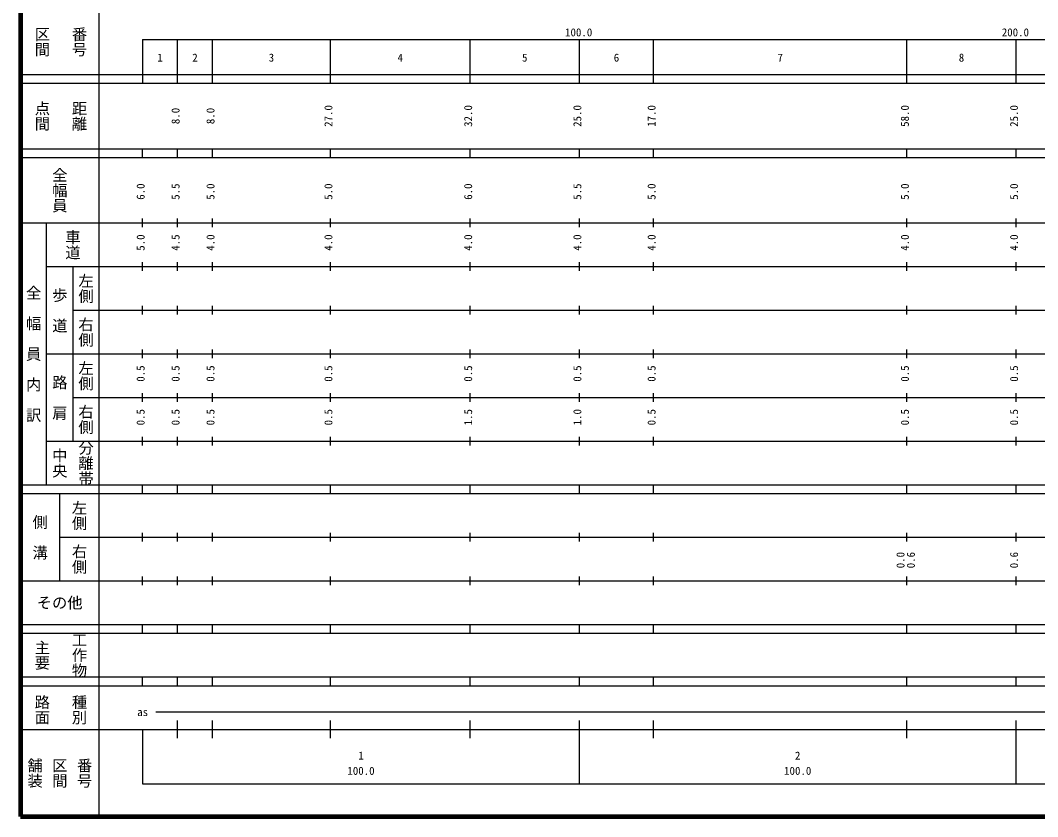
# Model space of a CAD drawing. Units: millimetres on the paper, enlarged 1000 times. Extents: x 40000 to 680000, y 20000 to 380000.
# Drawn here: x 40000 to 272943, y 20000 to 202409 of the extents above; entities that cross this region are included whole.
import ezdxf
from ezdxf.enums import TextEntityAlignment as Align

# ---------------------------------------------------------------- set-up
doc = ezdxf.new("R2010")
doc.units = ezdxf.units.MM
doc.header["$LTSCALE"] = 1000
doc.layers.add('M-TTL', color=2, linetype='Continuous', lineweight=140)
doc.layers.add('M-TTL-BAND', color=7, linetype='Continuous', lineweight=25)
doc.styles.add('@ＭＳ ゴシック', font='')
doc.styles.add('ＭＳ ゴシック', font='')
doc.styles.get('@ＭＳ ゴシック').set_extended_font_data('@MS Gothic')
doc.styles.get('ＭＳ ゴシック').set_extended_font_data('MS Gothic')

msp = doc.modelspace()

# ---------------------------------------------------------------- linework, layer by layer
at = {"layer": 'M-TTL'}
for p, q in [((40000, 380000), (40000, 20000)), ((40000, 20000), (680000, 20000))]:
    msp.add_line(p, q, dxfattribs=at)
at = {"layer": 'M-TTL-BAND'}
for p, q in [((58000, 370000), (58000, 20000)), ((68000, 198000), (579000, 198000)), ((68000, 198000), (68000, 188000)), ((76000, 188000), (76000, 198000)), ((84000, 188000), (84000, 198000)), ((111000, 188000), (111000, 198000)), ((143000, 188000), (143000, 198000)), ((168000, 188000), (168000, 198000)), ((185000, 188000), (185000, 198000)), ((243000, 188000), (243000, 198000)), ((268000, 188000), (268000, 198000)), ((40000, 190000), (579000, 190000)), ((40000, 188000), (579000, 188000)), ((40000, 173000), (579000, 173000)), ((68000, 171000), (68000, 173000)), ((76000, 171000), (76000, 173000)), ((84000, 171000), (84000, 173000)), ((111000, 171000), (111000, 173000)), ((143000, 171000), (143000, 173000)), ((168000, 171000), (168000, 173000)), ((185000, 171000), (185000, 173000)), ((243000, 171000), (243000, 173000)), ((268000, 171000), (268000, 173000)), ((40000, 171000), (579000, 171000)), ((68000, 155000), (68000, 157000)), ((76000, 155000), (76000, 157000)), ((84000, 155000), (84000, 157000)), ((111000, 155000), (111000, 157000)), ((143000, 155000), (143000, 157000)), ((168000, 155000), (168000, 157000)), ((185000, 155000), (185000, 157000)), ((243000, 155000), (243000, 157000)), ((268000, 155000), (268000, 157000)), ((40000, 156000), (579000, 156000)), ((46000, 96000), (46000, 156000)), ((68000, 145000), (68000, 147000)), ((76000, 145000), (76000, 147000)), ((84000, 145000), (84000, 147000)), ((111000, 145000), (111000, 147000)), ((143000, 145000), (143000, 147000)), ((168000, 145000), (168000, 147000)), ((185000, 145000), (185000, 147000)), ((243000, 145000), (243000, 147000)), ((268000, 145000), (268000, 147000)), ((46000, 146000), (579000, 146000)), ((52000, 146000), (52000, 106000)), ((52000, 136000), (579000, 136000)), ((68000, 135000), (68000, 137000)), ((76000, 135000), (76000, 137000)), ((84000, 135000), (84000, 137000)), ((111000, 135000), (111000, 137000)), ((143000, 135000), (143000, 137000)), ((168000, 135000), (168000, 137000)), ((185000, 135000), (185000, 137000)), ((243000, 135000), (243000, 137000)), ((268000, 135000), (268000, 137000)), ((46000, 126000), (579000, 126000)), ((68000, 125000), (68000, 127000)), ((76000, 125000), (76000, 127000)), ((84000, 125000), (84000, 127000)), ((111000, 125000), (111000, 127000)), ((143000, 125000), (143000, 127000)), ((168000, 125000), (168000, 127000)), ((185000, 125000), (185000, 127000)), ((243000, 125000), (243000, 127000)), ((268000, 125000), (268000, 127000)), ((68000, 115000), (68000, 117000)), ((76000, 115000), (76000, 117000)), ((84000, 115000), (84000, 117000)), ((111000, 115000), (111000, 117000)), ((143000, 115000), (143000, 117000)), ((168000, 115000), (168000, 117000)), ((185000, 115000), (185000, 117000)), ((243000, 115000), (243000, 117000)), ((268000, 115000), (268000, 117000)), ((52000, 116000), (579000, 116000)), ((46000, 106000), (579000, 106000)), ((68000, 105000), (68000, 107000)), ((76000, 105000), (76000, 107000)), ((84000, 105000), (84000, 107000)), ((111000, 105000), (111000, 107000)), ((143000, 105000), (143000, 107000)), ((168000, 105000), (168000, 107000)), ((185000, 105000), (185000, 107000)), ((243000, 105000), (243000, 107000)), ((268000, 105000), (268000, 107000)), ((40000, 96000), (579000, 96000)), ((68000, 94000), (68000, 96000)), ((76000, 94000), (76000, 96000)), ((84000, 94000), (84000, 96000)), ((111000, 94000), (111000, 96000)), ((143000, 94000), (143000, 96000)), ((168000, 94000), (168000, 96000)), ((185000, 94000), (185000, 96000)), ((243000, 94000), (243000, 96000)), ((268000, 94000), (268000, 96000)), ((40000, 94000), (579000, 94000)), ((49000, 94000), (49000, 74000)), ((49000, 84000), (579000, 84000)), ((68000, 83000), (68000, 85000)), ((76000, 83000), (76000, 85000)), ((84000, 83000), (84000, 85000)), ((111000, 83000), (111000, 85000)), ((143000, 83000), (143000, 85000)), ((168000, 83000), (168000, 85000)), ((185000, 83000), (185000, 85000)), ((243000, 83000), (243000, 85000)), ((268000, 83000), (268000, 85000)), ((68000, 73000), (68000, 75000)), ((76000, 73000), (76000, 75000)), ((84000, 73000), (84000, 75000)), ((111000, 73000), (111000, 75000)), ((143000, 73000), (143000, 75000)), ((168000, 73000), (168000, 75000)), ((185000, 73000), (185000, 75000)), ((243000, 73000), (243000, 75000)), ((268000, 73000), (268000, 75000)), ((40000, 74000), (579000, 74000)), ((40000, 64000), (579000, 64000)), ((68000, 62000), (68000, 64000)), ((76000, 62000), (76000, 64000)), ((84000, 62000), (84000, 64000)), ((111000, 62000), (111000, 64000)), ((143000, 62000), (143000, 64000)), ((168000, 62000), (168000, 64000)), ((185000, 62000), (185000, 64000)), ((243000, 62000), (243000, 64000)), ((268000, 62000), (268000, 64000)), ((40000, 62000), (579000, 62000)), ((40000, 52000), (579000, 52000)), ((68000, 50000), (68000, 52000)), ((76000, 50000), (76000, 52000)), ((84000, 50000), (84000, 52000)), ((111000, 50000), (111000, 52000)), ((143000, 50000), (143000, 52000)), ((168000, 50000), (168000, 52000)), ((185000, 50000), (185000, 52000)), ((243000, 50000), (243000, 52000)), ((268000, 50000), (268000, 52000)), ((40000, 50000), (579000, 50000)), ((71000, 44000), (489000, 44000)), ((76000, 38000), (76000, 42000)), ((84000, 38000), (84000, 42000)), ((111000, 38000), (111000, 42000)), ((143000, 38000), (143000, 42000)), ((168000, 27500), (168000, 42000)), ((185000, 38000), (185000, 42000)), ((243000, 38000), (243000, 42000)), ((268000, 27500), (268000, 42000)), ((40000, 40000), (579000, 40000)), ((68000, 40000), (68000, 27500)), ((68000, 27500), (579000, 27500))]:
    msp.add_line(p, q, dxfattribs=at)

# ---------------------------------------------------------------- texts
at = {"layer": 'M-TTL-BAND', "style": '@ＭＳ ゴシック'}
for s, p in [('区間', (45000, 197500)), ('番号', (53500, 197500)), ('点間', (45000, 180500)), ('距離', (53500, 180500)), ('全幅員', (49000, 163500)), ('車道', (52000, 151000)), ('左側', (55000, 141000)), ('全\u3000幅\u3000員\u3000内\u3000訳', (43000, 126000)), ('歩\u3000道', (49000, 136000)), ('右側', (55000, 131000)), ('左側', (55000, 121000)), ('路\u3000肩', (49000, 116000)), ('右側', (55000, 111000)), ('分離帯', (55000, 101000)), ('中央', (49000, 101000)), ('左側', (53500, 89000)), ('側\u3000溝', (44500, 84000)), ('右側', (53500, 79000)), ('工作物', (53500, 57000)), ('主要', (45000, 57000)), ('路面', (45000, 44500)), ('種別', (53500, 44500)), ('舗装', (43333, 30000)), ('区間', (49000, 30000)), ('番号', (54667, 30000))]:
    msp.add_text(s, height=2566, rotation=270, dxfattribs=at).set_placement(p, align=Align.MIDDLE_CENTER)
at = {"layer": 'M-TTL-BAND', "style": 'ＭＳ ゴシック'}
for s, p in [('100.0', (167844, 198195)), ('200.0', (267844, 198195)), ('1', (72000, 192405)), ('2', (80000, 192405)), ('3', (97500, 192405)), ('4', (127000, 192405)), ('5', (155500, 192405)), ('6', (176500, 192405)), ('7', (214000, 192405)), ('8', (255500, 192405)), ('as', (68000, 42500)), ('1', (118000, 32523)), ('2', (218000, 32523)), ('100.0', (118000, 29033)), ('100.0', (218000, 29033))]:
    msp.add_text(s, height=1833, dxfattribs=at).set_placement(p, align=Align.BOTTOM_CENTER)
for s, p in [('8.0', (77000, 180500)), ('8.0', (85000, 180500)), ('27.0', (112000, 180500)), ('32.0', (144000, 180500)), ('25.0', (169000, 180500)), ('17.0', (186000, 180500)), ('58.0', (244000, 180500)), ('25.0', (269000, 180500)), ('6.0', (69000, 163174)), ('5.5', (77000, 163174)), ('5.0', (85000, 163174)), ('5.0', (112000, 163174)), ('6.0', (144000, 163174)), ('5.5', (169000, 163174)), ('5.0', (186000, 163174)), ('5.0', (244000, 163174)), ('5.0', (269000, 163174)), ('5.0', (69000, 151500)), ('4.5', (77000, 151500)), ('4.0', (85000, 151500)), ('4.0', (112000, 151500)), ('4.0', (144000, 151500)), ('4.0', (169000, 151500)), ('4.0', (186000, 151500)), ('4.0', (244000, 151500)), ('4.0', (269000, 151500)), ('0.5', (69000, 121500)), ('0.5', (77000, 121500)), ('0.5', (85000, 121500)), ('0.5', (112000, 121500)), ('0.5', (144000, 121500)), ('0.5', (169000, 121500)), ('0.5', (186000, 121500)), ('0.5', (244000, 121500)), ('0.5', (269000, 121500)), ('0.5', (69000, 111500)), ('0.5', (77000, 111500)), ('0.5', (85000, 111500)), ('0.5', (112000, 111500)), ('1.5', (144000, 111500)), ('1.0', (169000, 111500)), ('0.5', (186000, 111500)), ('0.5', (244000, 111500)), ('0.5', (269000, 111500)), ('0.0', (243000, 78764)), ('0.6', (245370, 78764)), ('0.6', (269000, 78764))]:
    msp.add_text(s, height=1833, rotation=90, dxfattribs=at).set_placement(p, align=Align.BOTTOM_CENTER)
msp.add_text('その他', height=2566, dxfattribs=at).set_placement((49000, 69000), align=Align.MIDDLE_CENTER)

doc.saveas('drawing.dxf')
